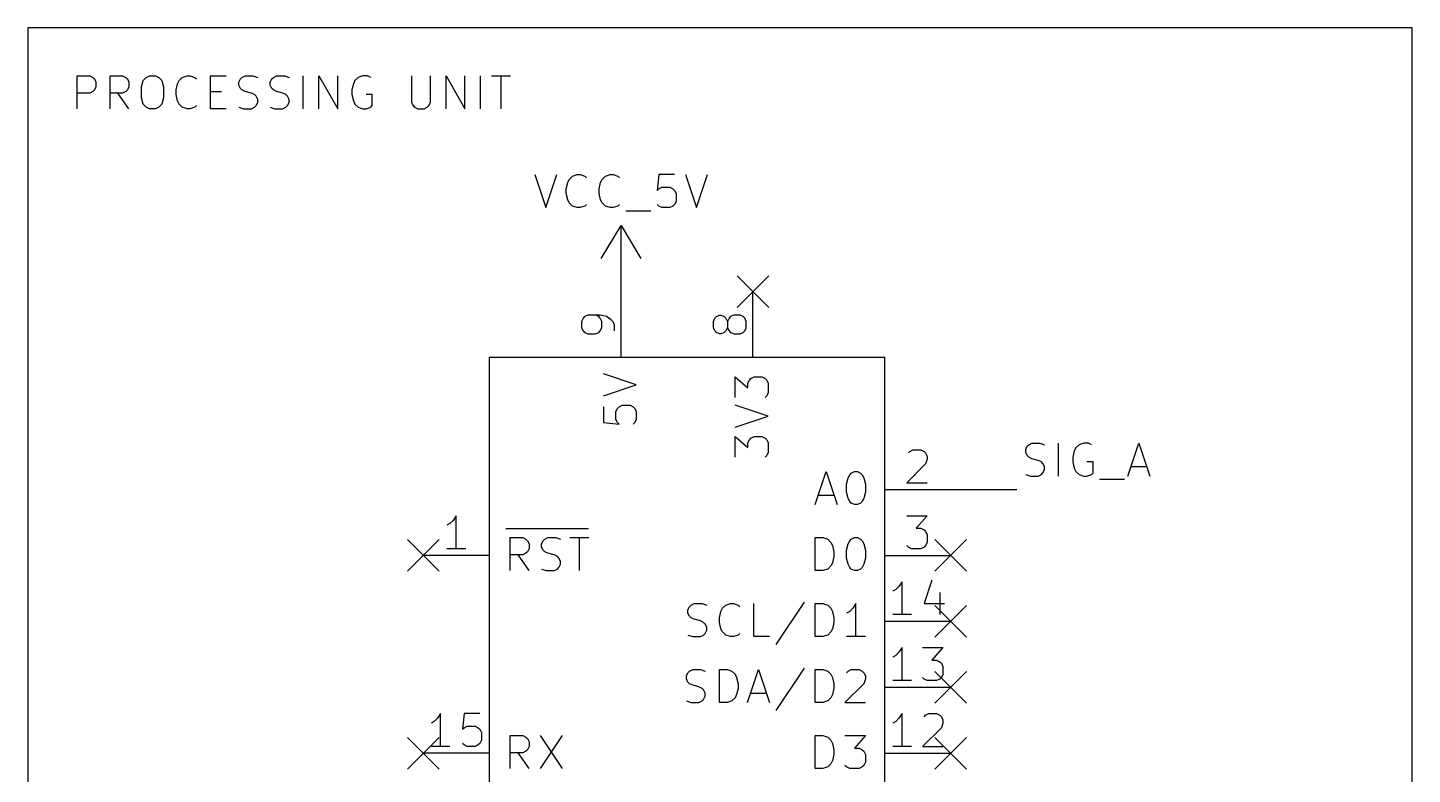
# Model space of a CAD drawing. Extents: x 0.4 to 11.3, y -7.9 to -0.4.
# Drawn here: x 3.8 to 5.9, y -4.582 to -3.45 of the extents above; entities that cross this region are included whole.
import ezdxf

# ---------------------------------------------------------------- set-up
doc = ezdxf.new("R2010")
doc.units = 0
doc.header["$MEASUREMENT"] = 0
for name, color, linetype in [('BLUE2', 5, 'CONTINUOUS'), ('BLUE3', 171, 'CONTINUOUS'), ('CYAN2', 4, 'CONTINUOUS'), ('GRAY1', 251, 'CONTINUOUS'), ('GREEN3', 91, 'CONTINUOUS'), ('LYELLOW', 51, 'CONTINUOUS'), ('RED2', 1, 'CONTINUOUS'), ('RED3', 11, 'CONTINUOUS')]:
    doc.layers.add(name, color=color, linetype=linetype)

msp = doc.modelspace()

# ---------------------------------------------------------------- linework, layer by layer
at = {"layer": 'BLUE2', "linetype": 'CONTINUOUS'}
for p, q in [((4.876, -3.826), (4.924, -3.874)), ((4.924, -3.826), (4.876, -3.874)), ((4.376, -4.226), (4.424, -4.274)), ((4.424, -4.226), (4.376, -4.274)), ((5.176, -4.226), (5.224, -4.274)), ((5.224, -4.226), (5.176, -4.274)), ((5.176, -4.326), (5.224, -4.374)), ((5.224, -4.326), (5.176, -4.374)), ((5.176, -4.426), (5.224, -4.474)), ((5.224, -4.426), (5.176, -4.474)), ((4.376, -4.526), (4.424, -4.574)), ((4.424, -4.526), (4.376, -4.574)), ((5.176, -4.526), (5.224, -4.574)), ((5.224, -4.526), (5.176, -4.574))]:
    msp.add_line(p, q, dxfattribs=at)
at = {"layer": 'BLUE3', "linetype": 'CONTINUOUS'}
for p, q in [((3.8, -3.45), (3.8, -5.8)), ((5.9, -3.45), (3.8, -3.45)), ((5.9, -5.8), (5.9, -3.45)), ((3.875, -3.573), (3.875, -3.523)), ((3.875, -3.523), (3.894, -3.523)), ((3.894, -3.523), (3.8988, -3.5253)), ((3.8988, -3.5253), (3.9012, -3.5277)), ((3.9012, -3.5277), (3.9036, -3.5325)), ((3.925, -3.573), (3.925, -3.523)), ((3.925, -3.523), (3.944, -3.523)), ((3.944, -3.523), (3.9488, -3.5253)), ((3.9488, -3.5253), (3.9512, -3.5277)), ((3.9512, -3.5277), (3.9536, -3.5325)), ((3.975, -3.5301), (3.9798, -3.5253)), ((3.9798, -3.5253), (3.9845, -3.523)), ((3.9845, -3.523), (3.994, -3.523)), ((3.994, -3.523), (3.9988, -3.5253)), ((3.9988, -3.5253), (4.0036, -3.5301)), ((4.0298, -3.5301), (4.0345, -3.5253)), ((4.0345, -3.5253), (4.0417, -3.523)), ((4.0417, -3.523), (4.0464, -3.523)), ((4.0464, -3.523), (4.0536, -3.5253)), ((4.0536, -3.5253), (4.0559, -3.5277)), ((4.0774, -3.573), (4.0774, -3.523)), ((4.0774, -3.523), (4.1012, -3.523)), ((4.1202, -3.5325), (4.1226, -3.5277)), ((4.1226, -3.5277), (4.125, -3.5253)), ((4.125, -3.5253), (4.1298, -3.523)), ((4.1298, -3.523), (4.1417, -3.523)), ((4.1417, -3.523), (4.1488, -3.5253)), ((4.1679, -3.5325), (4.1702, -3.5277)), ((4.1702, -3.5277), (4.1726, -3.5253)), ((4.1726, -3.5253), (4.1774, -3.523)), ((4.1774, -3.523), (4.1893, -3.523)), ((4.1893, -3.523), (4.1964, -3.5253)), ((4.2179, -3.573), (4.2179, -3.523)), ((4.2417, -3.573), (4.2417, -3.523)), ((4.2417, -3.523), (4.2702, -3.573)), ((4.2702, -3.573), (4.2702, -3.523)), ((4.3012, -3.5253), (4.2964, -3.5301)), ((4.3083, -3.523), (4.3012, -3.5253)), ((4.3155, -3.523), (4.3083, -3.523)), ((4.3202, -3.5253), (4.3155, -3.523)), ((4.3821, -3.523), (4.3821, -3.5634)), ((4.4107, -3.5634), (4.4107, -3.523)), ((4.4345, -3.573), (4.4345, -3.523)), ((4.4345, -3.523), (4.4631, -3.573)), ((4.4631, -3.573), (4.4631, -3.523)), ((4.4869, -3.573), (4.4869, -3.523)), ((4.5036, -3.523), (4.5321, -3.523)), ((4.5179, -3.573), (4.5179, -3.523)), ((3.8988, -3.5468), (3.894, -3.5492)), ((3.9012, -3.5444), (3.8988, -3.5468)), ((3.9036, -3.5396), (3.9012, -3.5444)), ((3.9036, -3.5325), (3.9036, -3.5396)), ((3.9488, -3.5468), (3.944, -3.5492)), ((3.9512, -3.5444), (3.9488, -3.5468)), ((3.9536, -3.5396), (3.9512, -3.5444)), ((3.9536, -3.5325), (3.9536, -3.5396)), ((3.9726, -3.5396), (3.975, -3.5301)), ((3.9726, -3.5563), (3.9726, -3.5396)), ((4.0036, -3.5301), (4.0059, -3.5396)), ((4.0059, -3.5396), (4.0059, -3.5563)), ((4.025, -3.5444), (4.0274, -3.5349)), ((4.025, -3.5515), (4.025, -3.5444)), ((4.0274, -3.5349), (4.0298, -3.5301)), ((4.0774, -3.5468), (4.094, -3.5468)), ((4.1202, -3.5372), (4.1202, -3.5325)), ((4.1226, -3.542), (4.1202, -3.5372)), ((4.125, -3.5444), (4.1226, -3.542)), ((4.1298, -3.5468), (4.125, -3.5444)), ((4.1393, -3.5492), (4.1298, -3.5468)), ((4.1679, -3.5372), (4.1679, -3.5325)), ((4.1702, -3.542), (4.1679, -3.5372)), ((4.1726, -3.5444), (4.1702, -3.542)), ((4.1774, -3.5468), (4.1726, -3.5444)), ((4.1869, -3.5492), (4.1774, -3.5468)), ((4.294, -3.5349), (4.2917, -3.5444)), ((4.2917, -3.5444), (4.2917, -3.5515)), ((4.2964, -3.5301), (4.294, -3.5349)), ((3.894, -3.5492), (3.875, -3.5492)), ((3.944, -3.5492), (3.925, -3.5492)), ((3.9536, -3.573), (3.9369, -3.5492)), ((3.975, -3.5658), (3.9726, -3.5563)), ((3.9798, -3.5706), (3.975, -3.5658)), ((4.0036, -3.5658), (3.9988, -3.5706)), ((4.0059, -3.5563), (4.0036, -3.5658)), ((4.0274, -3.5611), (4.025, -3.5515)), ((4.0298, -3.5658), (4.0274, -3.5611)), ((4.0345, -3.5706), (4.0298, -3.5658)), ((4.0559, -3.5682), (4.0536, -3.5706)), ((4.144, -3.5515), (4.1393, -3.5492)), ((4.1464, -3.5539), (4.144, -3.5515)), ((4.144, -3.5706), (4.1464, -3.5682)), ((4.1488, -3.5587), (4.1464, -3.5539)), ((4.1464, -3.5682), (4.1488, -3.5634)), ((4.1488, -3.5634), (4.1488, -3.5587)), ((4.1917, -3.5515), (4.1869, -3.5492)), ((4.194, -3.5539), (4.1917, -3.5515)), ((4.1917, -3.5706), (4.194, -3.5682)), ((4.1964, -3.5587), (4.194, -3.5539)), ((4.194, -3.5682), (4.1964, -3.5634)), ((4.1964, -3.5634), (4.1964, -3.5587)), ((4.2917, -3.5515), (4.294, -3.5611)), ((4.294, -3.5611), (4.2964, -3.5658)), ((4.2964, -3.5658), (4.3012, -3.5706)), ((4.3226, -3.5515), (4.3131, -3.5515)), ((4.3202, -3.5706), (4.3226, -3.5682)), ((4.3226, -3.5682), (4.3226, -3.5515)), ((4.3821, -3.5634), (4.3845, -3.5682)), ((4.3845, -3.5682), (4.3869, -3.5706)), ((4.4059, -3.5706), (4.4083, -3.5682)), ((4.4083, -3.5682), (4.4107, -3.5634)), ((3.9845, -3.573), (3.9798, -3.5706)), ((3.994, -3.573), (3.9845, -3.573)), ((3.9988, -3.5706), (3.994, -3.573)), ((4.0417, -3.573), (4.0345, -3.5706)), ((4.0464, -3.573), (4.0417, -3.573)), ((4.0536, -3.5706), (4.0464, -3.573)), ((4.1012, -3.573), (4.0774, -3.573)), ((4.1202, -3.5706), (4.1274, -3.573)), ((4.1274, -3.573), (4.1393, -3.573)), ((4.1393, -3.573), (4.144, -3.5706)), ((4.1679, -3.5706), (4.175, -3.573)), ((4.175, -3.573), (4.1869, -3.573)), ((4.1869, -3.573), (4.1917, -3.5706)), ((4.3012, -3.5706), (4.3083, -3.573)), ((4.3083, -3.573), (4.3131, -3.573)), ((4.3131, -3.573), (4.3202, -3.5706)), ((4.3869, -3.5706), (4.3917, -3.573)), ((4.3917, -3.573), (4.4012, -3.573)), ((4.4012, -3.573), (4.4059, -3.5706))]:
    msp.add_line(p, q, dxfattribs=at)
at = {"layer": 'CYAN2', "linetype": 'CONTINUOUS'}
for p, q in [((4.569, -3.6728), (4.5857, -3.7228)), ((4.569, -3.6728), (4.5857, -3.7228)), ((4.5857, -3.7228), (4.6024, -3.6728)), ((4.5857, -3.7228), (4.6024, -3.6728)), ((4.6262, -3.6752), (4.6333, -3.6728)), ((4.6262, -3.6752), (4.6333, -3.6728)), ((4.6333, -3.6728), (4.6381, -3.6728)), ((4.6333, -3.6728), (4.6381, -3.6728)), ((4.6381, -3.6728), (4.6452, -3.6752)), ((4.6381, -3.6728), (4.6452, -3.6752)), ((4.6762, -3.6752), (4.6833, -3.6728)), ((4.6762, -3.6752), (4.6833, -3.6728)), ((4.6833, -3.6728), (4.6881, -3.6728)), ((4.6833, -3.6728), (4.6881, -3.6728)), ((4.6881, -3.6728), (4.6952, -3.6752)), ((4.6881, -3.6728), (4.6952, -3.6752)), ((4.7571, -3.6728), (4.7548, -3.6966)), ((4.7571, -3.6728), (4.7548, -3.6966)), ((4.781, -3.6728), (4.7571, -3.6728)), ((4.781, -3.6728), (4.7571, -3.6728)), ((4.7976, -3.6728), (4.8143, -3.7228)), ((4.7976, -3.6728), (4.8143, -3.7228)), ((4.8143, -3.7228), (4.831, -3.6728)), ((4.8143, -3.7228), (4.831, -3.6728)), ((4.6167, -3.6942), (4.619, -3.6847)), ((4.6167, -3.6942), (4.619, -3.6847)), ((4.6167, -3.7014), (4.6167, -3.6942)), ((4.6167, -3.7014), (4.6167, -3.6942)), ((4.619, -3.6847), (4.6214, -3.6799)), ((4.619, -3.6847), (4.6214, -3.6799)), ((4.6214, -3.6799), (4.6262, -3.6752)), ((4.6214, -3.6799), (4.6262, -3.6752)), ((4.6452, -3.6752), (4.6476, -3.6776)), ((4.6452, -3.6752), (4.6476, -3.6776)), ((4.6667, -3.6942), (4.669, -3.6847)), ((4.6667, -3.6942), (4.669, -3.6847)), ((4.6667, -3.7014), (4.6667, -3.6942)), ((4.6667, -3.7014), (4.6667, -3.6942)), ((4.669, -3.6847), (4.6714, -3.6799)), ((4.669, -3.6847), (4.6714, -3.6799)), ((4.6714, -3.6799), (4.6762, -3.6752)), ((4.6714, -3.6799), (4.6762, -3.6752)), ((4.6952, -3.6752), (4.6976, -3.6776)), ((4.6952, -3.6752), (4.6976, -3.6776)), ((4.7548, -3.6966), (4.7571, -3.6942)), ((4.7548, -3.6966), (4.7571, -3.6942)), ((4.7571, -3.6942), (4.7619, -3.6919)), ((4.7571, -3.6942), (4.7619, -3.6919)), ((4.7619, -3.6919), (4.7738, -3.6919)), ((4.7619, -3.6919), (4.7738, -3.6919)), ((4.7738, -3.6919), (4.7786, -3.6942)), ((4.7738, -3.6919), (4.7786, -3.6942)), ((4.7786, -3.6942), (4.781, -3.6966)), ((4.7786, -3.6942), (4.781, -3.6966)), ((4.619, -3.7109), (4.6167, -3.7014)), ((4.619, -3.7109), (4.6167, -3.7014)), ((4.6214, -3.7157), (4.619, -3.7109)), ((4.6214, -3.7157), (4.619, -3.7109)), ((4.6262, -3.7204), (4.6214, -3.7157)), ((4.6262, -3.7204), (4.6214, -3.7157)), ((4.669, -3.7109), (4.6667, -3.7014)), ((4.669, -3.7109), (4.6667, -3.7014)), ((4.6714, -3.7157), (4.669, -3.7109)), ((4.6714, -3.7157), (4.669, -3.7109)), ((4.6762, -3.7204), (4.6714, -3.7157)), ((4.6762, -3.7204), (4.6714, -3.7157)), ((4.781, -3.6966), (4.7833, -3.7014)), ((4.781, -3.6966), (4.7833, -3.7014)), ((4.7833, -3.7133), (4.781, -3.718)), ((4.7833, -3.7133), (4.781, -3.718)), ((4.7833, -3.7014), (4.7833, -3.7133)), ((4.7833, -3.7014), (4.7833, -3.7133)), ((4.6333, -3.7228), (4.6262, -3.7204)), ((4.6333, -3.7228), (4.6262, -3.7204)), ((4.6381, -3.7228), (4.6333, -3.7228)), ((4.6381, -3.7228), (4.6333, -3.7228)), ((4.6452, -3.7204), (4.6381, -3.7228)), ((4.6452, -3.7204), (4.6381, -3.7228)), ((4.6476, -3.718), (4.6452, -3.7204)), ((4.6476, -3.718), (4.6452, -3.7204)), ((4.6833, -3.7228), (4.6762, -3.7204)), ((4.6833, -3.7228), (4.6762, -3.7204)), ((4.6881, -3.7228), (4.6833, -3.7228)), ((4.6881, -3.7228), (4.6833, -3.7228)), ((4.6952, -3.7204), (4.6881, -3.7228)), ((4.6952, -3.7204), (4.6881, -3.7228)), ((4.6976, -3.718), (4.6952, -3.7204)), ((4.6976, -3.718), (4.6952, -3.7204)), ((4.7071, -3.7276), (4.7452, -3.7276)), ((4.7071, -3.7276), (4.7452, -3.7276)), ((4.7571, -3.7204), (4.7548, -3.718)), ((4.7571, -3.7204), (4.7548, -3.718)), ((4.7619, -3.7228), (4.7571, -3.7204)), ((4.7619, -3.7228), (4.7571, -3.7204)), ((4.7738, -3.7228), (4.7619, -3.7228)), ((4.7738, -3.7228), (4.7619, -3.7228)), ((4.7786, -3.7204), (4.7738, -3.7228)), ((4.7786, -3.7204), (4.7738, -3.7228)), ((4.781, -3.718), (4.7786, -3.7204)), ((4.781, -3.718), (4.7786, -3.7204)), ((4.7231, -3.9914), (4.6731, -3.9748)), ((4.7231, -3.9914), (4.6731, -3.9748)), ((4.8731, -4.0105), (4.8731, -3.9795)), ((4.8731, -3.9795), (4.8922, -3.9962)), ((4.8731, -4.0105), (4.8731, -3.9795)), ((4.8731, -3.9795), (4.8922, -3.9962)), ((4.8922, -3.989), (4.8946, -3.9843)), ((4.8922, -3.989), (4.8946, -3.9843)), ((4.8922, -3.9962), (4.8922, -3.989)), ((4.8922, -3.9962), (4.8922, -3.989)), ((4.8946, -3.9843), (4.8969, -3.9819)), ((4.8946, -3.9843), (4.8969, -3.9819)), ((4.8969, -3.9819), (4.9017, -3.9795)), ((4.8969, -3.9819), (4.9017, -3.9795)), ((4.9017, -3.9795), (4.9136, -3.9795)), ((4.9017, -3.9795), (4.9136, -3.9795)), ((4.9136, -3.9795), (4.9184, -3.9819)), ((4.9136, -3.9795), (4.9184, -3.9819)), ((4.9184, -3.9819), (4.9208, -3.9843)), ((4.9184, -3.9819), (4.9208, -3.9843)), ((4.9208, -3.9843), (4.9231, -3.989)), ((4.9208, -3.9843), (4.9231, -3.989)), ((4.9231, -3.989), (4.9231, -4.0033)), ((4.9231, -3.989), (4.9231, -4.0033)), ((4.6731, -4.0081), (4.7231, -3.9914)), ((4.6731, -4.0081), (4.7231, -3.9914)), ((4.9208, -4.0081), (4.9184, -4.0105)), ((4.9208, -4.0081), (4.9184, -4.0105)), ((4.9231, -4.0033), (4.9208, -4.0081)), ((4.9231, -4.0033), (4.9208, -4.0081)), ((4.6731, -4.0248), (4.6731, -4.0486)), ((4.6731, -4.0248), (4.6731, -4.0486)), ((4.6922, -4.0319), (4.6946, -4.0271)), ((4.6922, -4.0319), (4.6946, -4.0271)), ((4.6922, -4.0438), (4.6922, -4.0319)), ((4.6922, -4.0438), (4.6922, -4.0319)), ((4.6946, -4.0271), (4.6969, -4.0248)), ((4.6946, -4.0271), (4.6969, -4.0248)), ((4.6969, -4.0248), (4.7017, -4.0224)), ((4.6969, -4.0248), (4.7017, -4.0224)), ((4.7017, -4.0224), (4.7136, -4.0224)), ((4.7017, -4.0224), (4.7136, -4.0224)), ((4.7136, -4.0224), (4.7184, -4.0248)), ((4.7136, -4.0224), (4.7184, -4.0248)), ((4.7184, -4.0248), (4.7208, -4.0271)), ((4.7184, -4.0248), (4.7208, -4.0271)), ((4.7208, -4.0271), (4.7231, -4.0319)), ((4.7208, -4.0271), (4.7231, -4.0319)), ((4.7231, -4.0319), (4.7231, -4.0438)), ((4.7231, -4.0319), (4.7231, -4.0438)), ((4.9231, -4.039), (4.8731, -4.0224)), ((4.9231, -4.039), (4.8731, -4.0224)), ((4.6731, -4.0486), (4.6969, -4.0509)), ((4.6731, -4.0486), (4.6969, -4.0509)), ((4.6946, -4.0486), (4.6922, -4.0438)), ((4.6946, -4.0486), (4.6922, -4.0438)), ((4.6969, -4.0509), (4.6946, -4.0486)), ((4.6969, -4.0509), (4.6946, -4.0486)), ((4.7208, -4.0486), (4.7184, -4.0509)), ((4.7208, -4.0486), (4.7184, -4.0509)), ((4.7231, -4.0438), (4.7208, -4.0486)), ((4.7231, -4.0438), (4.7208, -4.0486)), ((4.8731, -4.0557), (4.9231, -4.039)), ((4.8731, -4.0557), (4.9231, -4.039)), ((4.8731, -4.1009), (4.8731, -4.07)), ((4.8731, -4.07), (4.8922, -4.0867)), ((4.8731, -4.1009), (4.8731, -4.07)), ((4.8731, -4.07), (4.8922, -4.0867)), ((4.8946, -4.0748), (4.8969, -4.0724)), ((4.8946, -4.0748), (4.8969, -4.0724)), ((4.8969, -4.0724), (4.9017, -4.07)), ((4.8969, -4.0724), (4.9017, -4.07)), ((4.9017, -4.07), (4.9136, -4.07)), ((4.9017, -4.07), (4.9136, -4.07)), ((4.9136, -4.07), (4.9184, -4.0724)), ((4.9136, -4.07), (4.9184, -4.0724)), ((4.9184, -4.0724), (4.9208, -4.0748)), ((4.9184, -4.0724), (4.9208, -4.0748)), ((4.8922, -4.0795), (4.8946, -4.0748)), ((4.8922, -4.0795), (4.8946, -4.0748)), ((4.8922, -4.0867), (4.8922, -4.0795)), ((4.8922, -4.0867), (4.8922, -4.0795)), ((4.9208, -4.0748), (4.9231, -4.0795)), ((4.9208, -4.0748), (4.9231, -4.0795)), ((4.9231, -4.0938), (4.9208, -4.0986)), ((4.9231, -4.0938), (4.9208, -4.0986)), ((4.9231, -4.0795), (4.9231, -4.0938)), ((4.9231, -4.0795), (4.9231, -4.0938)), ((4.9208, -4.0986), (4.9184, -4.1009)), ((4.9208, -4.0986), (4.9184, -4.1009)), ((4.9943, -4.1731), (5.0109, -4.1231)), ((4.9943, -4.1731), (5.0109, -4.1231)), ((5.0109, -4.1231), (5.0276, -4.1731)), ((5.0109, -4.1231), (5.0276, -4.1731)), ((5.0419, -4.1422), (5.0443, -4.1327)), ((5.0419, -4.1422), (5.0443, -4.1327)), ((5.0443, -4.1327), (5.0467, -4.1279)), ((5.0443, -4.1327), (5.0467, -4.1279)), ((5.0467, -4.1279), (5.049, -4.1255)), ((5.0467, -4.1279), (5.049, -4.1255)), ((5.049, -4.1255), (5.0538, -4.1231)), ((5.049, -4.1255), (5.0538, -4.1231)), ((5.0538, -4.1231), (5.0586, -4.1231)), ((5.0538, -4.1231), (5.0586, -4.1231)), ((5.0586, -4.1231), (5.0633, -4.1255)), ((5.0586, -4.1231), (5.0633, -4.1255)), ((5.0633, -4.1255), (5.0657, -4.1279)), ((5.0633, -4.1255), (5.0657, -4.1279)), ((5.0657, -4.1279), (5.0681, -4.1327)), ((5.0657, -4.1279), (5.0681, -4.1327)), ((5.0681, -4.1327), (5.0705, -4.1422)), ((5.0681, -4.1327), (5.0705, -4.1422)), ((5.0419, -4.1541), (5.0419, -4.1422)), ((5.0419, -4.1541), (5.0419, -4.1422)), ((5.0443, -4.1636), (5.0419, -4.1541)), ((5.0443, -4.1636), (5.0419, -4.1541)), ((5.0705, -4.1541), (5.0681, -4.1636)), ((5.0705, -4.1541), (5.0681, -4.1636)), ((5.0705, -4.1422), (5.0705, -4.1541)), ((5.0705, -4.1422), (5.0705, -4.1541)), ((4.999, -4.1588), (5.0229, -4.1588)), ((4.999, -4.1588), (5.0229, -4.1588)), ((5.0467, -4.1684), (5.0443, -4.1636)), ((5.0467, -4.1684), (5.0443, -4.1636)), ((5.049, -4.1708), (5.0467, -4.1684)), ((5.049, -4.1708), (5.0467, -4.1684)), ((5.0538, -4.1731), (5.049, -4.1708)), ((5.0538, -4.1731), (5.049, -4.1708)), ((5.0586, -4.1731), (5.0538, -4.1731)), ((5.0586, -4.1731), (5.0538, -4.1731)), ((5.0633, -4.1708), (5.0586, -4.1731)), ((5.0633, -4.1708), (5.0586, -4.1731)), ((5.0657, -4.1684), (5.0633, -4.1708)), ((5.0657, -4.1684), (5.0633, -4.1708)), ((5.0681, -4.1636), (5.0657, -4.1684)), ((5.0681, -4.1636), (5.0657, -4.1684)), ((4.525, -4.2093), (4.6507, -4.2093)), ((4.525, -4.2093), (4.6507, -4.2093)), ((4.5319, -4.2731), (4.5319, -4.2231)), ((4.5319, -4.2231), (4.5509, -4.2231)), ((4.5319, -4.2731), (4.5319, -4.2231)), ((4.5319, -4.2231), (4.5509, -4.2231)), ((4.5509, -4.2231), (4.5557, -4.2255)), ((4.5509, -4.2231), (4.5557, -4.2255)), ((4.5557, -4.2255), (4.5581, -4.2279)), ((4.5557, -4.2255), (4.5581, -4.2279)), ((4.5581, -4.2279), (4.5605, -4.2327)), ((4.5581, -4.2279), (4.5605, -4.2327)), ((4.5605, -4.2398), (4.5581, -4.2446)), ((4.5605, -4.2398), (4.5581, -4.2446)), ((4.5605, -4.2327), (4.5605, -4.2398)), ((4.5605, -4.2327), (4.5605, -4.2398)), ((4.5795, -4.2327), (4.5819, -4.2279)), ((4.5795, -4.2327), (4.5819, -4.2279)), ((4.5795, -4.2374), (4.5795, -4.2327)), ((4.5795, -4.2374), (4.5795, -4.2327)), ((4.5819, -4.2422), (4.5795, -4.2374)), ((4.5819, -4.2422), (4.5795, -4.2374)), ((4.5819, -4.2279), (4.5843, -4.2255)), ((4.5819, -4.2279), (4.5843, -4.2255)), ((4.5843, -4.2255), (4.589, -4.2231)), ((4.5843, -4.2255), (4.589, -4.2231)), ((4.589, -4.2231), (4.6009, -4.2231)), ((4.589, -4.2231), (4.6009, -4.2231)), ((4.6009, -4.2231), (4.6081, -4.2255)), ((4.6009, -4.2231), (4.6081, -4.2255)), ((4.6224, -4.2231), (4.6509, -4.2231)), ((4.6224, -4.2231), (4.6509, -4.2231)), ((4.6367, -4.2731), (4.6367, -4.2231)), ((4.6367, -4.2731), (4.6367, -4.2231)), ((4.9943, -4.2731), (4.9943, -4.2231)), ((4.9943, -4.2231), (5.0062, -4.2231)), ((4.9943, -4.2731), (4.9943, -4.2231)), ((4.9943, -4.2231), (5.0062, -4.2231)), ((5.0062, -4.2231), (5.0133, -4.2255)), ((5.0062, -4.2231), (5.0133, -4.2255)), ((5.0133, -4.2255), (5.0181, -4.2303)), ((5.0133, -4.2255), (5.0181, -4.2303)), ((5.0181, -4.2303), (5.0205, -4.235)), ((5.0181, -4.2303), (5.0205, -4.235)), ((5.0205, -4.235), (5.0229, -4.2446)), ((5.0205, -4.235), (5.0229, -4.2446)), ((5.0419, -4.2422), (5.0443, -4.2327)), ((5.0419, -4.2422), (5.0443, -4.2327)), ((5.0443, -4.2327), (5.0467, -4.2279)), ((5.0443, -4.2327), (5.0467, -4.2279)), ((5.0467, -4.2279), (5.049, -4.2255)), ((5.0467, -4.2279), (5.049, -4.2255)), ((5.049, -4.2255), (5.0538, -4.2231)), ((5.049, -4.2255), (5.0538, -4.2231)), ((5.0538, -4.2231), (5.0586, -4.2231)), ((5.0538, -4.2231), (5.0586, -4.2231)), ((5.0586, -4.2231), (5.0633, -4.2255)), ((5.0586, -4.2231), (5.0633, -4.2255)), ((5.0633, -4.2255), (5.0657, -4.2279)), ((5.0633, -4.2255), (5.0657, -4.2279)), ((5.0657, -4.2279), (5.0681, -4.2327)), ((5.0657, -4.2279), (5.0681, -4.2327)), ((5.0681, -4.2327), (5.0705, -4.2422)), ((5.0681, -4.2327), (5.0705, -4.2422)), ((4.5509, -4.2493), (4.5319, -4.2493)), ((4.5509, -4.2493), (4.5319, -4.2493)), ((4.5605, -4.2731), (4.5438, -4.2493)), ((4.5605, -4.2731), (4.5438, -4.2493)), ((4.5557, -4.2469), (4.5509, -4.2493)), ((4.5557, -4.2469), (4.5509, -4.2493)), ((4.5581, -4.2446), (4.5557, -4.2469)), ((4.5581, -4.2446), (4.5557, -4.2469)), ((4.5843, -4.2446), (4.5819, -4.2422)), ((4.5843, -4.2446), (4.5819, -4.2422)), ((4.589, -4.2469), (4.5843, -4.2446)), ((4.589, -4.2469), (4.5843, -4.2446)), ((4.5986, -4.2493), (4.589, -4.2469)), ((4.5986, -4.2493), (4.589, -4.2469)), ((4.6033, -4.2517), (4.5986, -4.2493)), ((4.6033, -4.2517), (4.5986, -4.2493)), ((4.6057, -4.2541), (4.6033, -4.2517)), ((4.6057, -4.2541), (4.6033, -4.2517)), ((4.6081, -4.2588), (4.6057, -4.2541)), ((4.6081, -4.2588), (4.6057, -4.2541)), ((4.6081, -4.2636), (4.6081, -4.2588)), ((4.6081, -4.2636), (4.6081, -4.2588)), ((5.0205, -4.2612), (5.0181, -4.266)), ((5.0205, -4.2612), (5.0181, -4.266)), ((5.0229, -4.2517), (5.0205, -4.2612)), ((5.0229, -4.2517), (5.0205, -4.2612)), ((5.0229, -4.2446), (5.0229, -4.2517)), ((5.0229, -4.2446), (5.0229, -4.2517)), ((5.0419, -4.2541), (5.0419, -4.2422)), ((5.0419, -4.2541), (5.0419, -4.2422)), ((5.0443, -4.2636), (5.0419, -4.2541)), ((5.0443, -4.2636), (5.0419, -4.2541)), ((5.0705, -4.2541), (5.0681, -4.2636)), ((5.0705, -4.2541), (5.0681, -4.2636)), ((5.0705, -4.2422), (5.0705, -4.2541)), ((5.0705, -4.2422), (5.0705, -4.2541)), ((4.5795, -4.2708), (4.5867, -4.2731)), ((4.5795, -4.2708), (4.5867, -4.2731)), ((4.5867, -4.2731), (4.5986, -4.2731)), ((4.5867, -4.2731), (4.5986, -4.2731)), ((4.5986, -4.2731), (4.6033, -4.2708)), ((4.5986, -4.2731), (4.6033, -4.2708)), ((4.6033, -4.2708), (4.6057, -4.2684)), ((4.6033, -4.2708), (4.6057, -4.2684)), ((4.6057, -4.2684), (4.6081, -4.2636)), ((4.6057, -4.2684), (4.6081, -4.2636)), ((5.0062, -4.2731), (4.9943, -4.2731)), ((5.0062, -4.2731), (4.9943, -4.2731)), ((5.0133, -4.2708), (5.0062, -4.2731)), ((5.0133, -4.2708), (5.0062, -4.2731)), ((5.0181, -4.266), (5.0133, -4.2708)), ((5.0181, -4.266), (5.0133, -4.2708)), ((5.0467, -4.2684), (5.0443, -4.2636)), ((5.0467, -4.2684), (5.0443, -4.2636)), ((5.049, -4.2708), (5.0467, -4.2684)), ((5.049, -4.2708), (5.0467, -4.2684)), ((5.0538, -4.2731), (5.049, -4.2708)), ((5.0538, -4.2731), (5.049, -4.2708)), ((5.0586, -4.2731), (5.0538, -4.2731)), ((5.0586, -4.2731), (5.0538, -4.2731)), ((5.0633, -4.2708), (5.0586, -4.2731)), ((5.0633, -4.2708), (5.0586, -4.2731)), ((5.0657, -4.2684), (5.0633, -4.2708)), ((5.0657, -4.2684), (5.0633, -4.2708)), ((5.0681, -4.2636), (5.0657, -4.2684)), ((5.0681, -4.2636), (5.0657, -4.2684)), ((4.8038, -4.3279), (4.8062, -4.3255)), ((4.8038, -4.3279), (4.8062, -4.3255)), ((4.8062, -4.3255), (4.811, -4.3231)), ((4.8062, -4.3255), (4.811, -4.3231)), ((4.811, -4.3231), (4.8229, -4.3231)), ((4.811, -4.3231), (4.8229, -4.3231)), ((4.8229, -4.3231), (4.83, -4.3255)), ((4.8229, -4.3231), (4.83, -4.3255)), ((4.8538, -4.3303), (4.8586, -4.3255)), ((4.8538, -4.3303), (4.8586, -4.3255)), ((4.8586, -4.3255), (4.8657, -4.3231)), ((4.8586, -4.3255), (4.8657, -4.3231)), ((4.8657, -4.3231), (4.8705, -4.3231)), ((4.8657, -4.3231), (4.8705, -4.3231)), ((4.8705, -4.3231), (4.8776, -4.3255)), ((4.8705, -4.3231), (4.8776, -4.3255)), ((4.8776, -4.3255), (4.88, -4.3279)), ((4.8776, -4.3255), (4.88, -4.3279)), ((4.9014, -4.3731), (4.9014, -4.3231)), ((4.9014, -4.3731), (4.9014, -4.3231)), ((4.9776, -4.3208), (4.9348, -4.385)), ((4.9776, -4.3208), (4.9348, -4.385)), ((4.9943, -4.3731), (4.9943, -4.3231)), ((4.9943, -4.3231), (5.0062, -4.3231)), ((4.9943, -4.3731), (4.9943, -4.3231)), ((4.9943, -4.3231), (5.0062, -4.3231)), ((5.0062, -4.3231), (5.0133, -4.3255)), ((5.0062, -4.3231), (5.0133, -4.3255)), ((5.0133, -4.3255), (5.0181, -4.3303)), ((5.0133, -4.3255), (5.0181, -4.3303)), ((5.0562, -4.3231), (5.0514, -4.3303)), ((5.0562, -4.3231), (5.0514, -4.3303)), ((5.0562, -4.3731), (5.0562, -4.3231)), ((5.0562, -4.3731), (5.0562, -4.3231)), ((4.8014, -4.3327), (4.8038, -4.3279)), ((4.8014, -4.3327), (4.8038, -4.3279)), ((4.8014, -4.3374), (4.8014, -4.3327)), ((4.8014, -4.3374), (4.8014, -4.3327)), ((4.8038, -4.3422), (4.8014, -4.3374)), ((4.8038, -4.3422), (4.8014, -4.3374)), ((4.8062, -4.3446), (4.8038, -4.3422)), ((4.8062, -4.3446), (4.8038, -4.3422)), ((4.811, -4.3469), (4.8062, -4.3446)), ((4.811, -4.3469), (4.8062, -4.3446)), ((4.8205, -4.3493), (4.811, -4.3469)), ((4.8205, -4.3493), (4.811, -4.3469)), ((4.849, -4.3446), (4.8514, -4.335)), ((4.849, -4.3446), (4.8514, -4.335)), ((4.849, -4.3517), (4.849, -4.3446)), ((4.849, -4.3517), (4.849, -4.3446)), ((4.8514, -4.335), (4.8538, -4.3303)), ((4.8514, -4.335), (4.8538, -4.3303)), ((5.0181, -4.3303), (5.0205, -4.335)), ((5.0181, -4.3303), (5.0205, -4.335)), ((5.0205, -4.335), (5.0229, -4.3446)), ((5.0205, -4.335), (5.0229, -4.3446)), ((5.0229, -4.3446), (5.0229, -4.3517)), ((5.0229, -4.3446), (5.0229, -4.3517)), ((5.0467, -4.335), (5.0419, -4.3374)), ((5.0467, -4.335), (5.0419, -4.3374)), ((5.0514, -4.3303), (5.0467, -4.335)), ((5.0514, -4.3303), (5.0467, -4.335)), ((4.8252, -4.3517), (4.8205, -4.3493)), ((4.8252, -4.3517), (4.8205, -4.3493)), ((4.8276, -4.3541), (4.8252, -4.3517)), ((4.8276, -4.3541), (4.8252, -4.3517)), ((4.83, -4.3588), (4.8276, -4.3541)), ((4.83, -4.3588), (4.8276, -4.3541)), ((4.8276, -4.3684), (4.83, -4.3636)), ((4.8276, -4.3684), (4.83, -4.3636)), ((4.83, -4.3636), (4.83, -4.3588)), ((4.83, -4.3636), (4.83, -4.3588)), ((4.8514, -4.3612), (4.849, -4.3517)), ((4.8514, -4.3612), (4.849, -4.3517)), ((4.8538, -4.366), (4.8514, -4.3612)), ((4.8538, -4.366), (4.8514, -4.3612)), ((4.8586, -4.3708), (4.8538, -4.366)), ((4.8586, -4.3708), (4.8538, -4.366)), ((5.0181, -4.366), (5.0133, -4.3708)), ((5.0181, -4.366), (5.0133, -4.3708)), ((5.0205, -4.3612), (5.0181, -4.366)), ((5.0205, -4.3612), (5.0181, -4.366)), ((5.0229, -4.3517), (5.0205, -4.3612)), ((5.0229, -4.3517), (5.0205, -4.3612)), ((4.8014, -4.3708), (4.8086, -4.3731)), ((4.8014, -4.3708), (4.8086, -4.3731)), ((4.8086, -4.3731), (4.8205, -4.3731)), ((4.8086, -4.3731), (4.8205, -4.3731)), ((4.8205, -4.3731), (4.8252, -4.3708)), ((4.8205, -4.3731), (4.8252, -4.3708)), ((4.8252, -4.3708), (4.8276, -4.3684)), ((4.8252, -4.3708), (4.8276, -4.3684)), ((4.8657, -4.3731), (4.8586, -4.3708)), ((4.8657, -4.3731), (4.8586, -4.3708)), ((4.8705, -4.3731), (4.8657, -4.3731)), ((4.8705, -4.3731), (4.8657, -4.3731)), ((4.8776, -4.3708), (4.8705, -4.3731)), ((4.8776, -4.3708), (4.8705, -4.3731)), ((4.88, -4.3684), (4.8776, -4.3708)), ((4.88, -4.3684), (4.8776, -4.3708)), ((4.9252, -4.3731), (4.9014, -4.3731)), ((4.9252, -4.3731), (4.9014, -4.3731)), ((5.0062, -4.3731), (4.9943, -4.3731)), ((5.0062, -4.3731), (4.9943, -4.3731)), ((5.0133, -4.3708), (5.0062, -4.3731)), ((5.0133, -4.3708), (5.0062, -4.3731)), ((5.0705, -4.3731), (5.0419, -4.3731)), ((5.0705, -4.3731), (5.0419, -4.3731)), ((4.799, -4.4327), (4.8014, -4.4279)), ((4.799, -4.4327), (4.8014, -4.4279)), ((4.8014, -4.4279), (4.8038, -4.4255)), ((4.8014, -4.4279), (4.8038, -4.4255)), ((4.8038, -4.4255), (4.8086, -4.4231)), ((4.8038, -4.4255), (4.8086, -4.4231)), ((4.8086, -4.4231), (4.8205, -4.4231)), ((4.8086, -4.4231), (4.8205, -4.4231)), ((4.8205, -4.4231), (4.8276, -4.4255)), ((4.8205, -4.4231), (4.8276, -4.4255)), ((4.849, -4.4731), (4.849, -4.4231)), ((4.849, -4.4231), (4.8609, -4.4231)), ((4.849, -4.4731), (4.849, -4.4231)), ((4.849, -4.4231), (4.8609, -4.4231)), ((4.8609, -4.4231), (4.8681, -4.4255)), ((4.8609, -4.4231), (4.8681, -4.4255)), ((4.8681, -4.4255), (4.8729, -4.4303)), ((4.8681, -4.4255), (4.8729, -4.4303)), ((4.8729, -4.4303), (4.8752, -4.435)), ((4.8729, -4.4303), (4.8752, -4.435)), ((4.8919, -4.4731), (4.9086, -4.4231)), ((4.8919, -4.4731), (4.9086, -4.4231)), ((4.9086, -4.4231), (4.9252, -4.4731)), ((4.9086, -4.4231), (4.9252, -4.4731)), ((4.9776, -4.4208), (4.9348, -4.485)), ((4.9776, -4.4208), (4.9348, -4.485)), ((4.9943, -4.4731), (4.9943, -4.4231)), ((4.9943, -4.4231), (5.0062, -4.4231)), ((4.9943, -4.4731), (4.9943, -4.4231)), ((4.9943, -4.4231), (5.0062, -4.4231)), ((5.0062, -4.4231), (5.0133, -4.4255)), ((5.0062, -4.4231), (5.0133, -4.4255)), ((5.0133, -4.4255), (5.0181, -4.4303)), ((5.0133, -4.4255), (5.0181, -4.4303)), ((5.0181, -4.4303), (5.0205, -4.435)), ((5.0181, -4.4303), (5.0205, -4.435)), ((5.0419, -4.4279), (5.0443, -4.4255)), ((5.0419, -4.4279), (5.0443, -4.4255)), ((5.0443, -4.4255), (5.049, -4.4231)), ((5.0443, -4.4255), (5.049, -4.4231)), ((5.049, -4.4231), (5.061, -4.4231)), ((5.049, -4.4231), (5.061, -4.4231)), ((5.061, -4.4231), (5.0657, -4.4255)), ((5.061, -4.4231), (5.0657, -4.4255)), ((5.0657, -4.4255), (5.0681, -4.4279)), ((5.0657, -4.4255), (5.0681, -4.4279)), ((5.0681, -4.4279), (5.0705, -4.4327)), ((5.0681, -4.4279), (5.0705, -4.4327)), ((4.799, -4.4374), (4.799, -4.4327)), ((4.799, -4.4374), (4.799, -4.4327)), ((4.8014, -4.4422), (4.799, -4.4374)), ((4.8014, -4.4422), (4.799, -4.4374)), ((4.8038, -4.4446), (4.8014, -4.4422)), ((4.8038, -4.4446), (4.8014, -4.4422)), ((4.8086, -4.4469), (4.8038, -4.4446)), ((4.8086, -4.4469), (4.8038, -4.4446)), ((4.8181, -4.4493), (4.8086, -4.4469)), ((4.8181, -4.4493), (4.8086, -4.4469)), ((4.8229, -4.4517), (4.8181, -4.4493)), ((4.8229, -4.4517), (4.8181, -4.4493)), ((4.8252, -4.4541), (4.8229, -4.4517)), ((4.8252, -4.4541), (4.8229, -4.4517)), ((4.8752, -4.435), (4.8776, -4.4446)), ((4.8752, -4.435), (4.8776, -4.4446)), ((4.8776, -4.4517), (4.8752, -4.4612)), ((4.8776, -4.4517), (4.8752, -4.4612)), ((4.8776, -4.4446), (4.8776, -4.4517)), ((4.8776, -4.4446), (4.8776, -4.4517)), ((5.0205, -4.435), (5.0229, -4.4446)), ((5.0205, -4.435), (5.0229, -4.4446)), ((5.0229, -4.4517), (5.0205, -4.4612)), ((5.0229, -4.4517), (5.0205, -4.4612)), ((5.0229, -4.4446), (5.0229, -4.4517)), ((5.0229, -4.4446), (5.0229, -4.4517)), ((5.0681, -4.4446), (5.0395, -4.4731)), ((5.0681, -4.4446), (5.0395, -4.4731)), ((5.0705, -4.4374), (5.0681, -4.4446)), ((5.0705, -4.4374), (5.0681, -4.4446)), ((5.0705, -4.4327), (5.0705, -4.4374)), ((5.0705, -4.4327), (5.0705, -4.4374)), ((4.799, -4.4708), (4.8062, -4.4731)), ((4.799, -4.4708), (4.8062, -4.4731)), ((4.8181, -4.4731), (4.8229, -4.4708)), ((4.8181, -4.4731), (4.8229, -4.4708)), ((4.8229, -4.4708), (4.8252, -4.4684)), ((4.8229, -4.4708), (4.8252, -4.4684)), ((4.8276, -4.4588), (4.8252, -4.4541)), ((4.8276, -4.4588), (4.8252, -4.4541)), ((4.8252, -4.4684), (4.8276, -4.4636)), ((4.8252, -4.4684), (4.8276, -4.4636)), ((4.8276, -4.4636), (4.8276, -4.4588)), ((4.8276, -4.4636), (4.8276, -4.4588)), ((4.8681, -4.4708), (4.8609, -4.4731)), ((4.8681, -4.4708), (4.8609, -4.4731)), ((4.8729, -4.466), (4.8681, -4.4708)), ((4.8729, -4.466), (4.8681, -4.4708)), ((4.8752, -4.4612), (4.8729, -4.466)), ((4.8752, -4.4612), (4.8729, -4.466)), ((4.8967, -4.4588), (4.9205, -4.4588)), ((4.8967, -4.4588), (4.9205, -4.4588)), ((5.0133, -4.4708), (5.0062, -4.4731)), ((5.0133, -4.4708), (5.0062, -4.4731)), ((5.0181, -4.466), (5.0133, -4.4708)), ((5.0181, -4.466), (5.0133, -4.4708)), ((5.0205, -4.4612), (5.0181, -4.466)), ((5.0205, -4.4612), (5.0181, -4.466)), ((4.8062, -4.4731), (4.8181, -4.4731)), ((4.8062, -4.4731), (4.8181, -4.4731)), ((4.8609, -4.4731), (4.849, -4.4731)), ((4.8609, -4.4731), (4.849, -4.4731)), ((5.0062, -4.4731), (4.9943, -4.4731)), ((5.0062, -4.4731), (4.9943, -4.4731)), ((5.0395, -4.4731), (5.0705, -4.4731)), ((5.0395, -4.4731), (5.0705, -4.4731)), ((4.5319, -4.5731), (4.5319, -4.5231)), ((4.5319, -4.5231), (4.5509, -4.5231)), ((4.5319, -4.5731), (4.5319, -4.5231)), ((4.5319, -4.5231), (4.5509, -4.5231)), ((4.5509, -4.5231), (4.5557, -4.5255)), ((4.5509, -4.5231), (4.5557, -4.5255)), ((4.5557, -4.5255), (4.5581, -4.5279)), ((4.5557, -4.5255), (4.5581, -4.5279)), ((4.5581, -4.5279), (4.5605, -4.5327)), ((4.5581, -4.5279), (4.5605, -4.5327)), ((4.5605, -4.5327), (4.5605, -4.5398)), ((4.5605, -4.5327), (4.5605, -4.5398)), ((4.5771, -4.5231), (4.6105, -4.5731)), ((4.6105, -4.5231), (4.5771, -4.5731)), ((4.5771, -4.5231), (4.6105, -4.5731)), ((4.6105, -4.5231), (4.5771, -4.5731)), ((4.9943, -4.5731), (4.9943, -4.5231)), ((4.9943, -4.5231), (5.0062, -4.5231)), ((4.9943, -4.5731), (4.9943, -4.5231)), ((4.9943, -4.5231), (5.0062, -4.5231)), ((5.0062, -4.5231), (5.0133, -4.5255)), ((5.0062, -4.5231), (5.0133, -4.5255)), ((5.0133, -4.5255), (5.0181, -4.5303)), ((5.0133, -4.5255), (5.0181, -4.5303)), ((5.0181, -4.5303), (5.0205, -4.535)), ((5.0181, -4.5303), (5.0205, -4.535)), ((5.0205, -4.535), (5.0229, -4.5446)), ((5.0205, -4.535), (5.0229, -4.5446)), ((5.0395, -4.5231), (5.0705, -4.5231)), ((5.0395, -4.5231), (5.0705, -4.5231)), ((5.0705, -4.5231), (5.0538, -4.5422)), ((5.0705, -4.5231), (5.0538, -4.5422)), ((4.5509, -4.5493), (4.5319, -4.5493)), ((4.5509, -4.5493), (4.5319, -4.5493)), ((4.5605, -4.5731), (4.5438, -4.5493)), ((4.5605, -4.5731), (4.5438, -4.5493)), ((4.5557, -4.5469), (4.5509, -4.5493)), ((4.5557, -4.5469), (4.5509, -4.5493)), ((4.5581, -4.5446), (4.5557, -4.5469)), ((4.5581, -4.5446), (4.5557, -4.5469)), ((4.5605, -4.5398), (4.5581, -4.5446)), ((4.5605, -4.5398), (4.5581, -4.5446)), ((5.0229, -4.5517), (5.0205, -4.5612)), ((5.0229, -4.5517), (5.0205, -4.5612)), ((5.0229, -4.5446), (5.0229, -4.5517)), ((5.0229, -4.5446), (5.0229, -4.5517)), ((5.0538, -4.5422), (5.061, -4.5422)), ((5.0538, -4.5422), (5.061, -4.5422)), ((5.061, -4.5422), (5.0657, -4.5446)), ((5.061, -4.5422), (5.0657, -4.5446)), ((5.0657, -4.5446), (5.0681, -4.5469)), ((5.0657, -4.5446), (5.0681, -4.5469)), ((5.0681, -4.5469), (5.0705, -4.5517)), ((5.0681, -4.5469), (5.0705, -4.5517)), ((5.0705, -4.5517), (5.0705, -4.5636)), ((5.0705, -4.5517), (5.0705, -4.5636)), ((5.0062, -4.5731), (4.9943, -4.5731)), ((5.0062, -4.5731), (4.9943, -4.5731)), ((5.0133, -4.5708), (5.0062, -4.5731)), ((5.0133, -4.5708), (5.0062, -4.5731)), ((5.0181, -4.566), (5.0133, -4.5708)), ((5.0181, -4.566), (5.0133, -4.5708)), ((5.0205, -4.5612), (5.0181, -4.566)), ((5.0205, -4.5612), (5.0181, -4.566)), ((5.0419, -4.5708), (5.0395, -4.5684)), ((5.0419, -4.5708), (5.0395, -4.5684)), ((5.0467, -4.5731), (5.0419, -4.5708)), ((5.0467, -4.5731), (5.0419, -4.5708)), ((5.061, -4.5731), (5.0467, -4.5731)), ((5.061, -4.5731), (5.0467, -4.5731)), ((5.0657, -4.5708), (5.061, -4.5731)), ((5.0657, -4.5708), (5.061, -4.5731)), ((5.0681, -4.5684), (5.0657, -4.5708)), ((5.0681, -4.5684), (5.0657, -4.5708)), ((5.0705, -4.5636), (5.0681, -4.5684)), ((5.0705, -4.5636), (5.0681, -4.5684))]:
    msp.add_line(p, q, dxfattribs=at)
at = {"layer": 'GRAY1', "linetype": 'CONTINUOUS'}
for p, q in [((5.3136, -4.0893), (5.316, -4.0846)), ((5.3136, -4.0941), (5.3136, -4.0893)), ((5.316, -4.0988), (5.3136, -4.0941)), ((5.316, -4.0846), (5.3184, -4.0822)), ((5.3184, -4.0822), (5.3232, -4.0798)), ((5.3232, -4.0798), (5.3351, -4.0798)), ((5.3351, -4.0798), (5.3422, -4.0822)), ((5.3636, -4.1298), (5.3636, -4.0798)), ((5.3874, -4.0917), (5.3851, -4.1012)), ((5.3898, -4.0869), (5.3874, -4.0917)), ((5.3946, -4.0822), (5.3898, -4.0869)), ((5.4017, -4.0798), (5.3946, -4.0822)), ((5.4089, -4.0798), (5.4017, -4.0798)), ((5.4136, -4.0822), (5.4089, -4.0798)), ((5.4684, -4.1298), (5.4851, -4.0798)), ((5.4851, -4.0798), (5.5017, -4.1298)), ((5.3184, -4.1012), (5.316, -4.0988)), ((5.3232, -4.1036), (5.3184, -4.1012)), ((5.3327, -4.106), (5.3232, -4.1036)), ((5.3374, -4.1084), (5.3327, -4.106)), ((5.3398, -4.1108), (5.3374, -4.1084)), ((5.3422, -4.1155), (5.3398, -4.1108)), ((5.3422, -4.1203), (5.3422, -4.1155)), ((5.3851, -4.1012), (5.3851, -4.1084)), ((5.3851, -4.1084), (5.3874, -4.1179)), ((5.416, -4.1084), (5.4065, -4.1084)), ((5.416, -4.125), (5.416, -4.1084)), ((5.4732, -4.1155), (5.497, -4.1155)), ((5.3136, -4.1274), (5.3208, -4.1298)), ((5.3208, -4.1298), (5.3327, -4.1298)), ((5.3327, -4.1298), (5.3374, -4.1274)), ((5.3374, -4.1274), (5.3398, -4.125)), ((5.3398, -4.125), (5.3422, -4.1203)), ((5.3874, -4.1179), (5.3898, -4.1227)), ((5.3898, -4.1227), (5.3946, -4.1274)), ((5.3946, -4.1274), (5.4017, -4.1298)), ((5.4017, -4.1298), (5.4065, -4.1298)), ((5.4065, -4.1298), (5.4136, -4.1274)), ((5.4136, -4.1274), (5.416, -4.125)), ((5.4255, -4.1346), (5.4636, -4.1346))]:
    msp.add_line(p, q, dxfattribs=at)
at = {"layer": 'GREEN3', "linetype": 'CONTINUOUS'}
msp.add_line((5.2, -4.15), (5.3, -4.15), dxfattribs=at)
at = {"layer": 'LYELLOW', "linetype": 'CONTINUOUS'}
for p, q in [((4.5, -3.95), (4.5, -5.35)), ((5.1, -3.95), (4.5, -3.95)), ((5.1, -5.35), (5.1, -3.95))]:
    msp.add_line(p, q, dxfattribs=at)
at = {"layer": 'RED2', "linetype": 'CONTINUOUS'}
for p, q in [((4.67, -3.8), (4.7, -3.75)), ((4.7, -3.85), (4.7, -3.75)), ((4.7, -3.75), (4.73, -3.8)), ((4.7, -3.95), (4.7, -3.85)), ((4.7, -3.95), (4.7, -3.85)), ((4.9, -3.95), (4.9, -3.85)), ((4.9, -3.95), (4.9, -3.85)), ((4.5, -3.95), (4.5, -5.35)), ((5.1, -3.95), (4.5, -3.95)), ((5.1, -5.35), (5.1, -3.95)), ((5.1, -4.15), (5.2, -4.15)), ((5.1, -4.15), (5.2, -4.15)), ((4.5, -4.25), (4.4, -4.25)), ((4.5, -4.25), (4.4, -4.25)), ((5.1, -4.25), (5.2, -4.25)), ((5.1, -4.25), (5.2, -4.25)), ((5.1, -4.35), (5.2, -4.35)), ((5.1, -4.35), (5.2, -4.35)), ((5.1, -4.45), (5.2, -4.45)), ((5.1, -4.45), (5.2, -4.45)), ((4.5, -4.55), (4.4, -4.55)), ((4.5, -4.55), (4.4, -4.55)), ((5.1, -4.55), (5.2, -4.55)), ((5.1, -4.55), (5.2, -4.55))]:
    msp.add_line(p, q, dxfattribs=at)
at = {"layer": 'RED3', "linetype": 'CONTINUOUS'}
for p, q in [((4.6423, -3.8905), (4.6399, -3.8952)), ((4.6423, -3.8905), (4.6399, -3.8952)), ((4.6399, -3.8952), (4.6399, -3.9048)), ((4.6399, -3.8952), (4.6399, -3.9048)), ((4.6399, -3.9048), (4.6423, -3.9095)), ((4.6399, -3.9048), (4.6423, -3.9095)), ((4.6446, -3.8881), (4.6423, -3.8905)), ((4.6446, -3.8881), (4.6423, -3.8905)), ((4.6494, -3.8857), (4.6446, -3.8881)), ((4.6494, -3.8857), (4.6446, -3.8881)), ((4.6684, -3.8857), (4.6494, -3.8857)), ((4.6684, -3.8857), (4.6494, -3.8857)), ((4.6661, -3.8881), (4.6613, -3.8857)), ((4.6661, -3.8881), (4.6613, -3.8857)), ((4.6684, -3.8905), (4.6661, -3.8881)), ((4.6684, -3.8905), (4.6661, -3.8881)), ((4.678, -3.8881), (4.6684, -3.8857)), ((4.678, -3.8881), (4.6684, -3.8857)), ((4.6708, -3.8952), (4.6684, -3.8905)), ((4.6708, -3.8952), (4.6684, -3.8905)), ((4.6684, -3.9095), (4.6708, -3.9048)), ((4.6684, -3.9095), (4.6708, -3.9048)), ((4.6708, -3.9048), (4.6708, -3.8952)), ((4.6708, -3.9048), (4.6708, -3.8952)), ((4.6851, -3.8929), (4.678, -3.8881)), ((4.6851, -3.8929), (4.678, -3.8881)), ((4.6875, -3.8952), (4.6851, -3.8929)), ((4.6875, -3.8952), (4.6851, -3.8929)), ((4.6899, -3.9), (4.6875, -3.8952)), ((4.6899, -3.9), (4.6875, -3.8952)), ((4.6899, -3.9095), (4.6899, -3.9)), ((4.6899, -3.9095), (4.6899, -3.9)), ((4.8399, -3.8952), (4.8423, -3.8905)), ((4.8399, -3.8952), (4.8423, -3.8905)), ((4.8399, -3.9048), (4.8399, -3.8952)), ((4.8399, -3.9048), (4.8399, -3.8952)), ((4.8423, -3.9095), (4.8399, -3.9048)), ((4.8423, -3.9095), (4.8399, -3.9048)), ((4.8423, -3.8905), (4.8446, -3.8881)), ((4.8423, -3.8905), (4.8446, -3.8881)), ((4.8446, -3.8881), (4.8494, -3.8857)), ((4.8446, -3.8881), (4.8494, -3.8857)), ((4.8494, -3.8857), (4.8518, -3.8857)), ((4.8494, -3.8857), (4.8518, -3.8857)), ((4.8518, -3.8857), (4.8565, -3.8881)), ((4.8518, -3.8857), (4.8565, -3.8881)), ((4.8565, -3.8881), (4.8589, -3.8905)), ((4.8565, -3.8881), (4.8589, -3.8905)), ((4.8589, -3.8905), (4.8613, -3.8952)), ((4.8589, -3.8905), (4.8613, -3.8952)), ((4.8613, -3.9048), (4.8589, -3.9095)), ((4.8613, -3.9048), (4.8589, -3.9095)), ((4.8637, -3.8905), (4.8613, -3.8952)), ((4.8637, -3.8905), (4.8613, -3.8952)), ((4.8613, -3.8952), (4.8613, -3.9048)), ((4.8613, -3.8952), (4.8613, -3.9048)), ((4.8613, -3.9048), (4.8637, -3.9095)), ((4.8613, -3.9048), (4.8637, -3.9095)), ((4.8661, -3.8881), (4.8637, -3.8905)), ((4.8661, -3.8881), (4.8637, -3.8905)), ((4.8708, -3.8857), (4.8661, -3.8881)), ((4.8708, -3.8857), (4.8661, -3.8881)), ((4.8804, -3.8857), (4.8708, -3.8857)), ((4.8804, -3.8857), (4.8708, -3.8857)), ((4.8851, -3.8881), (4.8804, -3.8857)), ((4.8851, -3.8881), (4.8804, -3.8857)), ((4.8875, -3.8905), (4.8851, -3.8881)), ((4.8875, -3.8905), (4.8851, -3.8881)), ((4.8899, -3.8952), (4.8875, -3.8905)), ((4.8899, -3.8952), (4.8875, -3.8905)), ((4.8875, -3.9095), (4.8899, -3.9048)), ((4.8875, -3.9095), (4.8899, -3.9048)), ((4.8899, -3.9048), (4.8899, -3.8952)), ((4.8899, -3.9048), (4.8899, -3.8952)), ((4.6423, -3.9095), (4.6446, -3.9119)), ((4.6423, -3.9095), (4.6446, -3.9119)), ((4.6446, -3.9119), (4.6494, -3.9143)), ((4.6446, -3.9119), (4.6494, -3.9143)), ((4.6494, -3.9143), (4.6613, -3.9143)), ((4.6494, -3.9143), (4.6613, -3.9143)), ((4.6613, -3.9143), (4.6661, -3.9119)), ((4.6613, -3.9143), (4.6661, -3.9119)), ((4.6661, -3.9119), (4.6684, -3.9095)), ((4.6661, -3.9119), (4.6684, -3.9095)), ((4.8446, -3.9119), (4.8423, -3.9095)), ((4.8446, -3.9119), (4.8423, -3.9095)), ((4.8494, -3.9143), (4.8446, -3.9119)), ((4.8494, -3.9143), (4.8446, -3.9119)), ((4.8518, -3.9143), (4.8494, -3.9143)), ((4.8518, -3.9143), (4.8494, -3.9143)), ((4.8565, -3.9119), (4.8518, -3.9143)), ((4.8565, -3.9119), (4.8518, -3.9143)), ((4.8589, -3.9095), (4.8565, -3.9119)), ((4.8589, -3.9095), (4.8565, -3.9119)), ((4.8637, -3.9095), (4.8661, -3.9119)), ((4.8637, -3.9095), (4.8661, -3.9119)), ((4.8661, -3.9119), (4.8708, -3.9143)), ((4.8661, -3.9119), (4.8708, -3.9143)), ((4.8708, -3.9143), (4.8804, -3.9143)), ((4.8708, -3.9143), (4.8804, -3.9143)), ((4.8804, -3.9143), (4.8851, -3.9119)), ((4.8804, -3.9143), (4.8851, -3.9119)), ((4.8851, -3.9119), (4.8875, -3.9095)), ((4.8851, -3.9119), (4.8875, -3.9095)), ((5.1357, -4.0946), (5.1381, -4.0923)), ((5.1357, -4.0946), (5.1381, -4.0923)), ((5.1381, -4.0923), (5.1429, -4.0899)), ((5.1381, -4.0923), (5.1429, -4.0899)), ((5.1429, -4.0899), (5.1548, -4.0899)), ((5.1429, -4.0899), (5.1548, -4.0899)), ((5.1548, -4.0899), (5.1595, -4.0923)), ((5.1548, -4.0899), (5.1595, -4.0923)), ((5.1595, -4.0923), (5.1619, -4.0946)), ((5.1595, -4.0923), (5.1619, -4.0946)), ((5.1619, -4.0946), (5.1643, -4.0994)), ((5.1619, -4.0946), (5.1643, -4.0994)), ((5.1619, -4.1113), (5.1333, -4.1399)), ((5.1619, -4.1113), (5.1333, -4.1399)), ((5.1643, -4.1042), (5.1619, -4.1113)), ((5.1643, -4.1042), (5.1619, -4.1113)), ((5.1643, -4.0994), (5.1643, -4.1042)), ((5.1643, -4.0994), (5.1643, -4.1042)), ((5.1333, -4.1399), (5.1643, -4.1399)), ((5.1333, -4.1399), (5.1643, -4.1399)), ((4.4452, -4.197), (4.4405, -4.2018)), ((4.4452, -4.197), (4.4405, -4.2018)), ((4.45, -4.1899), (4.4452, -4.197)), ((4.45, -4.1899), (4.4452, -4.197)), ((4.45, -4.2399), (4.45, -4.1899)), ((4.45, -4.2399), (4.45, -4.1899)), ((5.1333, -4.1899), (5.1643, -4.1899)), ((5.1333, -4.1899), (5.1643, -4.1899)), ((5.1643, -4.1899), (5.1476, -4.2089)), ((5.1643, -4.1899), (5.1476, -4.2089)), ((4.4405, -4.2018), (4.4357, -4.2042)), ((4.4405, -4.2018), (4.4357, -4.2042)), ((5.1476, -4.2089), (5.1548, -4.2089)), ((5.1476, -4.2089), (5.1548, -4.2089)), ((5.1548, -4.2089), (5.1595, -4.2113)), ((5.1548, -4.2089), (5.1595, -4.2113)), ((5.1595, -4.2113), (5.1619, -4.2137)), ((5.1595, -4.2113), (5.1619, -4.2137)), ((5.1619, -4.2137), (5.1643, -4.2184)), ((5.1619, -4.2137), (5.1643, -4.2184)), ((5.1643, -4.2184), (5.1643, -4.2304)), ((5.1643, -4.2184), (5.1643, -4.2304)), ((4.4643, -4.2399), (4.4357, -4.2399)), ((4.4643, -4.2399), (4.4357, -4.2399)), ((5.1357, -4.2375), (5.1333, -4.2351)), ((5.1357, -4.2375), (5.1333, -4.2351)), ((5.1405, -4.2399), (5.1357, -4.2375)), ((5.1405, -4.2399), (5.1357, -4.2375)), ((5.1548, -4.2399), (5.1405, -4.2399)), ((5.1548, -4.2399), (5.1405, -4.2399)), ((5.1595, -4.2375), (5.1548, -4.2399)), ((5.1595, -4.2375), (5.1548, -4.2399)), ((5.1619, -4.2351), (5.1595, -4.2375)), ((5.1619, -4.2351), (5.1595, -4.2375)), ((5.1643, -4.2304), (5.1619, -4.2351)), ((5.1643, -4.2304), (5.1619, -4.2351)), ((5.1167, -4.3018), (5.1119, -4.3042)), ((5.1167, -4.3018), (5.1119, -4.3042)), ((5.1214, -4.297), (5.1167, -4.3018)), ((5.1214, -4.297), (5.1167, -4.3018)), ((5.1262, -4.2899), (5.1214, -4.297)), ((5.1262, -4.2899), (5.1214, -4.297)), ((5.1262, -4.3399), (5.1262, -4.2899)), ((5.1262, -4.3399), (5.1262, -4.2899)), ((5.1714, -4.2875), (5.1595, -4.3232)), ((5.1714, -4.2875), (5.1595, -4.3232)), ((5.1595, -4.3232), (5.1905, -4.3232)), ((5.1595, -4.3232), (5.1905, -4.3232)), ((5.1833, -4.3065), (5.1833, -4.3399)), ((5.1833, -4.3065), (5.1833, -4.3399)), ((5.1405, -4.3399), (5.1119, -4.3399)), ((5.1405, -4.3399), (5.1119, -4.3399)), ((5.1167, -4.4018), (5.1119, -4.4042)), ((5.1167, -4.4018), (5.1119, -4.4042)), ((5.1214, -4.397), (5.1167, -4.4018)), ((5.1214, -4.397), (5.1167, -4.4018)), ((5.1262, -4.3899), (5.1214, -4.397)), ((5.1262, -4.3899), (5.1214, -4.397)), ((5.1262, -4.4399), (5.1262, -4.3899)), ((5.1262, -4.4399), (5.1262, -4.3899)), ((5.1571, -4.3899), (5.1881, -4.3899)), ((5.1571, -4.3899), (5.1881, -4.3899)), ((5.1881, -4.3899), (5.1714, -4.4089)), ((5.1881, -4.3899), (5.1714, -4.4089)), ((5.1714, -4.4089), (5.1786, -4.4089)), ((5.1714, -4.4089), (5.1786, -4.4089)), ((5.1786, -4.4089), (5.1833, -4.4113)), ((5.1786, -4.4089), (5.1833, -4.4113)), ((5.1833, -4.4113), (5.1857, -4.4137)), ((5.1833, -4.4113), (5.1857, -4.4137)), ((5.1857, -4.4137), (5.1881, -4.4184)), ((5.1857, -4.4137), (5.1881, -4.4184)), ((5.1881, -4.4304), (5.1857, -4.4351)), ((5.1881, -4.4304), (5.1857, -4.4351)), ((5.1881, -4.4184), (5.1881, -4.4304)), ((5.1881, -4.4184), (5.1881, -4.4304)), ((5.1405, -4.4399), (5.1119, -4.4399)), ((5.1405, -4.4399), (5.1119, -4.4399)), ((5.1595, -4.4375), (5.1571, -4.4351)), ((5.1595, -4.4375), (5.1571, -4.4351)), ((5.1643, -4.4399), (5.1595, -4.4375)), ((5.1643, -4.4399), (5.1595, -4.4375)), ((5.1786, -4.4399), (5.1643, -4.4399)), ((5.1786, -4.4399), (5.1643, -4.4399)), ((5.1833, -4.4375), (5.1786, -4.4399)), ((5.1833, -4.4375), (5.1786, -4.4399)), ((5.1857, -4.4351), (5.1833, -4.4375)), ((5.1857, -4.4351), (5.1833, -4.4375)), ((4.4262, -4.4899), (4.4214, -4.497)), ((4.4262, -4.4899), (4.4214, -4.497)), ((4.4262, -4.5399), (4.4262, -4.4899)), ((4.4262, -4.5399), (4.4262, -4.4899)), ((4.4619, -4.4899), (4.4595, -4.5137)), ((4.4619, -4.4899), (4.4595, -4.5137)), ((4.4857, -4.4899), (4.4619, -4.4899)), ((4.4857, -4.4899), (4.4619, -4.4899)), ((5.1262, -4.4899), (5.1214, -4.497)), ((5.1262, -4.4899), (5.1214, -4.497)), ((5.1262, -4.5399), (5.1262, -4.4899)), ((5.1262, -4.5399), (5.1262, -4.4899)), ((5.1595, -4.4946), (5.1619, -4.4923)), ((5.1595, -4.4946), (5.1619, -4.4923)), ((5.1619, -4.4923), (5.1667, -4.4899)), ((5.1619, -4.4923), (5.1667, -4.4899)), ((5.1667, -4.4899), (5.1786, -4.4899)), ((5.1667, -4.4899), (5.1786, -4.4899)), ((5.1786, -4.4899), (5.1833, -4.4923)), ((5.1786, -4.4899), (5.1833, -4.4923)), ((5.1833, -4.4923), (5.1857, -4.4946)), ((5.1833, -4.4923), (5.1857, -4.4946)), ((4.4167, -4.5018), (4.4119, -4.5042)), ((4.4167, -4.5018), (4.4119, -4.5042)), ((4.4214, -4.497), (4.4167, -4.5018)), ((4.4214, -4.497), (4.4167, -4.5018)), ((4.4595, -4.5137), (4.4619, -4.5113)), ((4.4595, -4.5137), (4.4619, -4.5113)), ((4.4619, -4.5113), (4.4667, -4.5089)), ((4.4619, -4.5113), (4.4667, -4.5089)), ((4.4667, -4.5089), (4.4786, -4.5089)), ((4.4667, -4.5089), (4.4786, -4.5089)), ((4.4786, -4.5089), (4.4833, -4.5113)), ((4.4786, -4.5089), (4.4833, -4.5113)), ((4.4833, -4.5113), (4.4857, -4.5137)), ((4.4833, -4.5113), (4.4857, -4.5137)), ((4.4857, -4.5137), (4.4881, -4.5184)), ((4.4857, -4.5137), (4.4881, -4.5184)), ((5.1167, -4.5018), (5.1119, -4.5042)), ((5.1167, -4.5018), (5.1119, -4.5042)), ((5.1214, -4.497), (5.1167, -4.5018)), ((5.1214, -4.497), (5.1167, -4.5018)), ((5.1857, -4.5113), (5.1571, -4.5399)), ((5.1857, -4.5113), (5.1571, -4.5399)), ((5.1857, -4.4946), (5.1881, -4.4994)), ((5.1857, -4.4946), (5.1881, -4.4994)), ((5.1881, -4.5042), (5.1857, -4.5113)), ((5.1881, -4.5042), (5.1857, -4.5113)), ((5.1881, -4.4994), (5.1881, -4.5042)), ((5.1881, -4.4994), (5.1881, -4.5042)), ((4.4619, -4.5375), (4.4595, -4.5351)), ((4.4619, -4.5375), (4.4595, -4.5351)), ((4.4857, -4.5351), (4.4833, -4.5375)), ((4.4857, -4.5351), (4.4833, -4.5375)), ((4.4881, -4.5304), (4.4857, -4.5351)), ((4.4881, -4.5304), (4.4857, -4.5351)), ((4.4881, -4.5184), (4.4881, -4.5304)), ((4.4881, -4.5184), (4.4881, -4.5304)), ((4.4405, -4.5399), (4.4119, -4.5399)), ((4.4405, -4.5399), (4.4119, -4.5399)), ((4.4667, -4.5399), (4.4619, -4.5375)), ((4.4667, -4.5399), (4.4619, -4.5375)), ((4.4786, -4.5399), (4.4667, -4.5399)), ((4.4786, -4.5399), (4.4667, -4.5399)), ((4.4833, -4.5375), (4.4786, -4.5399)), ((4.4833, -4.5375), (4.4786, -4.5399)), ((5.1405, -4.5399), (5.1119, -4.5399)), ((5.1405, -4.5399), (5.1119, -4.5399)), ((5.1571, -4.5399), (5.1881, -4.5399)), ((5.1571, -4.5399), (5.1881, -4.5399))]:
    msp.add_line(p, q, dxfattribs=at)

doc.saveas('drawing.dxf')
